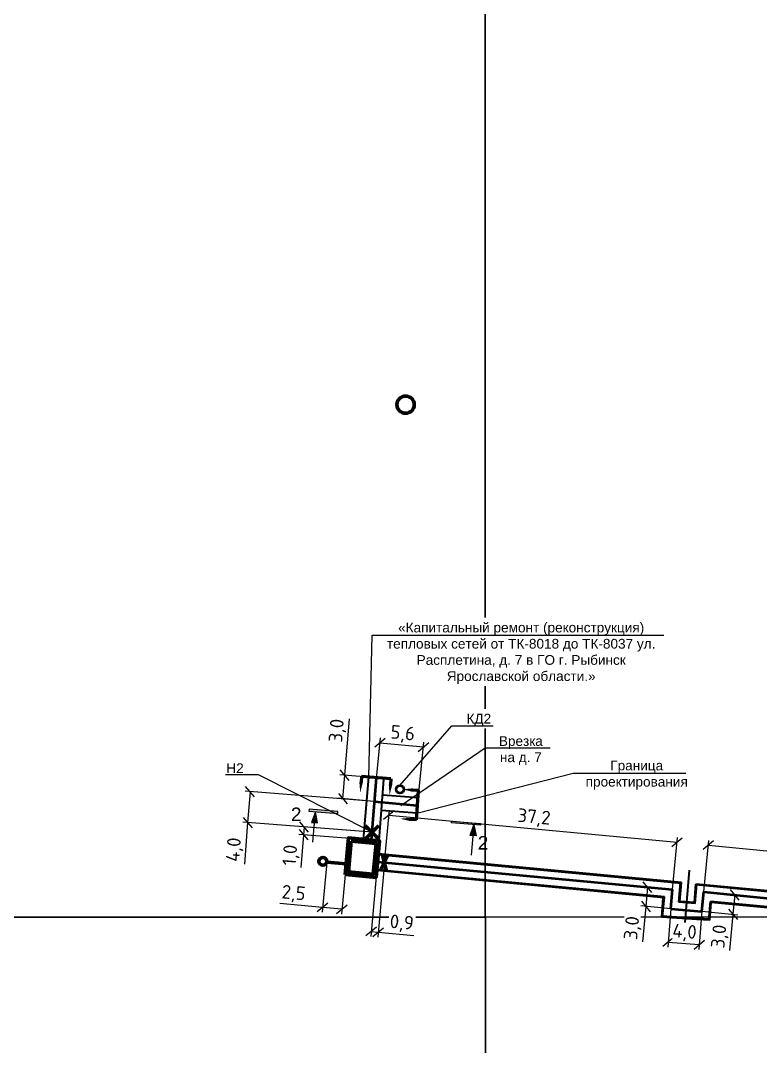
# Model space of a CAD drawing. Header units: millimetres. Extents: x 1990 to 7549, y 397 to 3825.
# Drawn here: x 3097.2 to 3287.4, y 3291.6 to 3555.4 of the extents above; entities that cross this region are included whole.
import ezdxf
from ezdxf import colors
from ezdxf.entities.mleader import LeaderData, LeaderLine
from ezdxf.math import Vec2, Vec3

# ---------------------------------------------------------------- set-up
doc = ezdxf.new("R2010")
doc.units = ezdxf.units.MM
doc.linetypes.add('ГОСТ 2.303 5', pattern=[24, 20, -1.5, 1, -1.5])
for name, color, linetype, lineweight in [('Основной', 1, 'Continuous', 60), ('Размерный', 4, 'Continuous', 30), ('Размеры на чертеже', 250, 'Continuous', 25)]:
    doc.layers.add(name, color=color, linetype=linetype, lineweight=lineweight)
doc.layers.add('Штриховка', color=7, linetype='Continuous')
doc.styles.add('-ISOCPEUR-', font='isocpeur.TTF')
doc.styles.add('GOST', font='gost.shx', dxfattribs={"oblique": 15})
doc.styles.get("Standard").update_dxf_attribs({"font": 'arial.ttf'})
doc.dimstyles.new('М 1 к 500', dxfattribs={"dimtxt": 3.5, "dimasz": 2.5, "dimexe": 1.25, "dimexo": 0, "dimtad": 1, "dimdec": 1, "dimlfac": 0.5, "dimzin": 1, "dimtxsty": 'GOST', "dimblk": 'OBLIQUE', "dimcen": 2.5, "dimclrd": 256, "dimclre": 256, "dimclrt": 256, "dimazin": 2, "dimtfac": 1, "dimtdec": 1, "dimtmove": 0, "dimatfit": 3, "dimldrblk": 'NONE', "dimfxl": 1.25, "dimlwd": -1, "dimlwe": -1, "dimarcsym": 0})
picture_1 = doc.add_image_def('image1.jpg', size_in_pixel=(3947, 3948))
picture_2 = doc.add_image_def('image2.jpg', size_in_pixel=(3947, 3947))
picture_3 = doc.add_image_def('image3.jpg', size_in_pixel=(3947, 3947))
picture_4 = doc.add_image_def('image4.jpg', size_in_pixel=(3947, 3948))

# ---------------------------------------------------------------- blocks, each defined once
blk = doc.blocks.new('_Oblique')
at = {"color": 0, "linetype": 'ByBlock', "lineweight": -2}
blk.add_line((-0.5, -0.5), (0.5, 0.5), dxfattribs=at)
blk = doc.blocks.new('*D227')
at = {"transparency": 16777216}
for p, q in [((3189, 3339.07), (3187.26, 3319.86)), ((3190.78, 3338.91), (3189.04, 3319.7)), ((3187.37, 3321.11), (3189.15, 3320.95)), ((3189.15, 3320.95), (3198.29, 3320.12))]:
    blk.add_line(p, q, dxfattribs=at)
at = {"layer": 'Defpoints', "color": 0, "lineweight": 35, "transparency": 16777216}
for p in [(3189, 3339.07), (3190.78, 3338.91), (3189.15, 3320.95)]:
    blk.add_point(p, dxfattribs=at)
at = {"transparency": 16777216, "xscale": 2.5, "yscale": 2.5, "zscale": 2.5}
for p, rotation in [((3187.37, 3321.11), 174.8246193951809), ((3189.15, 3320.95), 354.8246193951809)]:
    blk.add_blockref('_Oblique', p, dxfattribs=dict(at, rotation=rotation))
at = {"lineweight": 35, "transparency": 16777216, "insert": (3195.21, 3323.14), "char_height": 3.5, "attachment_point": 5, "rotation": 354.8246, "style": '-ISOCPEUR-', "bg_fill": 3, "box_fill_scale": 1.1, "bg_fill_color": 256, "bg_fill_true_color": 13158600, "bg_fill_transparency": 0}
blk.add_mtext('0,9', dxfattribs=at)
blk = doc.blocks.new('_None')
blk = doc.blocks.new('*D228')
at = {"transparency": 16777216}
for p, q in [((3190.77, 3338.91), (3192.04, 3352.32)), ((3191.92, 3351.07), (3265.97, 3344.1)), ((3264.83, 3331.93), (3266.09, 3345.34))]:
    blk.add_line(p, q, dxfattribs=at)
at = {"layer": 'Defpoints', "color": 0, "lineweight": 35, "transparency": 16777216}
for p in [(3265.97, 3344.1), (3190.77, 3338.91), (3264.83, 3331.93)]:
    blk.add_point(p, dxfattribs=at)
at = {"transparency": 16777216, "xscale": 2.5, "yscale": 2.5, "zscale": 2.5}
for p, rotation in [((3191.92, 3351.07), 174.6187804685476), ((3265.97, 3344.1), 354.6187804685476)]:
    blk.add_blockref('_Oblique', p, dxfattribs=dict(at, rotation=rotation))
at = {"lineweight": 35, "transparency": 16777216, "insert": (3229.2, 3350.3), "char_height": 3.5, "attachment_point": 5, "rotation": 354.6188, "style": '-ISOCPEUR-', "bg_fill": 3, "box_fill_scale": 1.1, "bg_fill_color": 256, "bg_fill_true_color": 13158600, "bg_fill_transparency": 0}
blk.add_mtext('37,2', dxfattribs=at)
blk = doc.blocks.new('*D229')
at = {"transparency": 16777216}
for p, q in [((3264.83, 3331.93), (3257.17, 3332.67)), ((3258.41, 3332.55), (3257.93, 3327.57)), ((3264.35, 3326.95), (3256.69, 3327.69)), ((3257.93, 3327.57), (3257.06, 3318.44))]:
    blk.add_line(p, q, dxfattribs=at)
at = {"layer": 'Defpoints', "color": 0, "lineweight": 35, "transparency": 16777216}
for p in [(3264.83, 3331.93), (3257.93, 3327.57), (3264.35, 3326.95)]:
    blk.add_point(p, dxfattribs=at)
at = {"transparency": 16777216, "xscale": 2.5, "yscale": 2.5, "zscale": 2.5}
for p, rotation in [((3258.41, 3332.55), 84.50096116665044), ((3257.93, 3327.57), 264.5009611666504)]:
    blk.add_blockref('_Oblique', p, dxfattribs=dict(at, rotation=rotation))
at = {"lineweight": 35, "transparency": 16777216, "insert": (3254.66, 3322.02), "char_height": 3.5, "attachment_point": 5, "rotation": 84.501, "style": '-ISOCPEUR-', "bg_fill": 3, "box_fill_scale": 1.1, "bg_fill_color": 256, "bg_fill_true_color": 13158600, "bg_fill_transparency": 0}
blk.add_mtext('3,0', dxfattribs=at)
blk = doc.blocks.new('*D230')
at = {"transparency": 16777216}
for p, q in [((3264.35, 3326.95), (3263.57, 3317.14)), ((3272.37, 3326.32), (3271.59, 3316.5)), ((3263.67, 3318.39), (3271.69, 3317.75))]:
    blk.add_line(p, q, dxfattribs=at)
at = {"layer": 'Defpoints', "color": 0, "lineweight": 35, "transparency": 16777216}
for p in [(3264.35, 3326.95), (3272.37, 3326.32)]:
    blk.add_point(p, dxfattribs=at)
at = {"transparency": 16777216, "xscale": 2.5, "yscale": 2.5, "zscale": 2.5}
for p, rotation in [((3263.67, 3318.39), 175.4632403365173), ((3271.69, 3317.75), 355.4632403365174)]:
    blk.add_blockref('_Oblique', p, dxfattribs=dict(at, rotation=rotation))
at = {"lineweight": 35, "transparency": 16777216, "insert": (3267.89, 3320.78), "char_height": 3.5, "attachment_point": 5, "rotation": 355.4632, "style": '-ISOCPEUR-', "bg_fill": 3, "box_fill_scale": 1.1, "bg_fill_color": 256, "bg_fill_true_color": 13158600, "bg_fill_transparency": 0}
blk.add_mtext('4,0', dxfattribs=at)
at = {"layer": 'Defpoints', "color": 0, "lineweight": 35, "transparency": 16777216}
blk.add_point((3271.69, 3317.75), dxfattribs=at)
blk = doc.blocks.new('*D231')
at = {"transparency": 16777216}
for p, q in [((3272.85, 3331.29), (3282.07, 3330.41)), ((3280.83, 3330.53), (3280.35, 3325.55)), ((3272.37, 3326.32), (3281.59, 3325.43)), ((3280.35, 3325.55), (3279.46, 3316.26))]:
    blk.add_line(p, q, dxfattribs=at)
at = {"layer": 'Defpoints', "color": 0, "lineweight": 35, "transparency": 16777216}
for p in [(3272.85, 3331.29), (3280.83, 3330.53), (3272.37, 3326.32)]:
    blk.add_point(p, dxfattribs=at)
at = {"transparency": 16777216, "xscale": 2.5, "yscale": 2.5, "zscale": 2.5}
for p, rotation in [((3280.83, 3330.53), 84.50096116665044), ((3280.35, 3325.55), 264.5009611666504)]:
    blk.add_blockref('_Oblique', p, dxfattribs=dict(at, rotation=rotation))
at = {"lineweight": 35, "transparency": 16777216, "insert": (3277.06, 3319.84), "char_height": 3.5, "attachment_point": 5, "rotation": 84.501, "style": '-ISOCPEUR-', "bg_fill": 3, "box_fill_scale": 1.1, "bg_fill_color": 256, "bg_fill_true_color": 13158600, "bg_fill_transparency": 0}
blk.add_mtext('3,0', dxfattribs=at)
blk = doc.blocks.new('*D232')
at = {"transparency": 16777216}
for p, q in [((3272.85, 3331.29), (3274.14, 3344.55)), ((3274.02, 3343.31), (3358.06, 3335.09)), ((3356.88, 3323.07), (3358.18, 3336.33))]:
    blk.add_line(p, q, dxfattribs=at)
at = {"layer": 'Defpoints', "color": 0, "lineweight": 35, "transparency": 16777216}
for p in [(3358.06, 3335.09), (3272.85, 3331.29), (3356.88, 3323.07)]:
    blk.add_point(p, dxfattribs=at)
at = {"transparency": 16777216, "xscale": 2.5, "yscale": 2.5, "zscale": 2.5}
for p, rotation in [((3274.02, 3343.31), 174.4135175659359), ((3358.06, 3335.09), 354.4135175659359)]:
    blk.add_blockref('_Oblique', p, dxfattribs=dict(at, rotation=rotation))
at = {"lineweight": 35, "transparency": 16777216, "insert": (3316.3, 3341.91), "char_height": 3.5, "attachment_point": 5, "rotation": 354.4135, "style": '-ISOCPEUR-', "bg_fill": 3, "box_fill_scale": 1.1, "bg_fill_color": 256, "bg_fill_true_color": 13158600, "bg_fill_transparency": 0}
blk.add_mtext('42,2', dxfattribs=at)
blk = doc.blocks.new('*D235')
at = {"transparency": 16777216}
for p, q in [((3175.93, 3338.99), (3174.73, 3326.08)), ((3180.91, 3338.53), (3179.72, 3325.61)), ((3174.85, 3327.32), (3163.85, 3328.34)), ((3179.83, 3326.86), (3174.85, 3327.32))]:
    blk.add_line(p, q, dxfattribs=at)
at = {"layer": 'Defpoints', "color": 0, "lineweight": 35, "transparency": 16777216}
for p in [(3175.93, 3338.99), (3180.91, 3338.53), (3179.83, 3326.86)]:
    blk.add_point(p, dxfattribs=at)
at = {"transparency": 16777216, "xscale": 2.5, "yscale": 2.5, "zscale": 2.5}
for p, rotation in [((3174.85, 3327.32), 174.7072263516431), ((3179.83, 3326.86), 354.7072263516431)]:
    blk.add_blockref('_Oblique', p, dxfattribs=dict(at, rotation=rotation))
at = {"lineweight": 35, "transparency": 16777216, "insert": (3167.42, 3330.74), "char_height": 3.5, "attachment_point": 5, "rotation": 354.7072, "style": '-ISOCPEUR-', "bg_fill": 3, "box_fill_scale": 1.1, "bg_fill_color": 256, "bg_fill_true_color": 13158600, "bg_fill_transparency": 0}
blk.add_mtext('2,5', dxfattribs=at)
blk = doc.blocks.new('*D483')
at = {"transparency": 16777216}
for p, q in [((3187.96, 3352.61), (3189.75, 3370.91)), ((3189.63, 3369.66), (3200.78, 3368.57)), ((3199.11, 3351.52), (3200.9, 3369.82))]:
    blk.add_line(p, q, dxfattribs=at)
at = {"layer": 'Defpoints', "color": 0, "lineweight": 35, "transparency": 16777216}
for p in [(3200.78, 3368.57), (3187.96, 3352.61), (3199.11, 3351.52)]:
    blk.add_point(p, dxfattribs=at)
at = {"transparency": 16777216, "xscale": 2.5, "yscale": 2.5, "zscale": 2.5}
for p, rotation in [((3189.63, 3369.66), 174.412696070023), ((3200.78, 3368.57), 354.4126960700229)]:
    blk.add_blockref('_Oblique', p, dxfattribs=dict(at, rotation=rotation))
at = {"lineweight": 35, "transparency": 16777216, "insert": (3195.47, 3371.83), "char_height": 3.5, "attachment_point": 5, "rotation": 354.4127, "style": '-ISOCPEUR-', "bg_fill": 3, "box_fill_scale": 1.1, "bg_fill_color": 256, "bg_fill_true_color": 13158600, "bg_fill_transparency": 0}
blk.add_mtext('5,6', dxfattribs=at)
blk = doc.blocks.new('*D484')
at = {"transparency": 16777216}
for p, q in [((3187.58, 3346.65), (3168.89, 3348.1)), ((3170.14, 3348), (3169.98, 3346.01)), ((3187.43, 3344.65), (3168.74, 3346.11)), ((3169.98, 3346.01), (3169.33, 3337.56))]:
    blk.add_line(p, q, dxfattribs=at)
at = {"layer": 'Defpoints', "color": 0, "lineweight": 35, "transparency": 16777216}
for p in [(3170.14, 3348), (3187.58, 3346.65), (3187.43, 3344.65)]:
    blk.add_point(p, dxfattribs=at)
at = {"transparency": 16777216, "xscale": 2.5, "yscale": 2.5, "zscale": 2.5}
for p, rotation in [((3170.14, 3348), 85.54912885105983), ((3169.98, 3346.01), 265.5491288510598)]:
    blk.add_blockref('_Oblique', p, dxfattribs=dict(at, rotation=rotation))
at = {"lineweight": 35, "transparency": 16777216, "insert": (3166.84, 3340.75), "char_height": 3.5, "attachment_point": 5, "rotation": 85.5491, "style": '-ISOCPEUR-', "bg_fill": 3, "box_fill_scale": 1.1, "bg_fill_color": 256, "bg_fill_true_color": 13158600, "bg_fill_transparency": 0}
blk.add_mtext('1,0', dxfattribs=at)
blk = doc.blocks.new('*D485')
at = {"transparency": 16777216}
for p, q in [((3180.57, 3361.32), (3181.78, 3375.85)), ((3188.67, 3360.65), (3179.33, 3361.42)), ((3180.07, 3355.27), (3180.57, 3361.32)), ((3188.17, 3354.6), (3178.83, 3355.38))]:
    blk.add_line(p, q, dxfattribs=at)
at = {"layer": 'Defpoints', "color": 0, "lineweight": 35, "transparency": 16777216}
for p in [(3180.57, 3361.32), (3188.67, 3360.65), (3188.17, 3354.6)]:
    blk.add_point(p, dxfattribs=at)
at = {"transparency": 16777216, "xscale": 2.5, "yscale": 2.5, "zscale": 2.5}
for p, rotation in [((3180.57, 3361.32), 85.24744709973116), ((3180.07, 3355.27), 265.2474470997311)]:
    blk.add_blockref('_Oblique', p, dxfattribs=dict(at, rotation=rotation))
at = {"lineweight": 35, "transparency": 16777216, "insert": (3178.79, 3372.75), "char_height": 3.5, "attachment_point": 5, "rotation": 85.2474, "style": '-ISOCPEUR-', "bg_fill": 3, "box_fill_scale": 1.1, "bg_fill_color": 256, "bg_fill_true_color": 13158600, "bg_fill_transparency": 0}
blk.add_mtext('3,0', dxfattribs=at)
blk = doc.blocks.new('*D486')
at = {"transparency": 16777216}
for p, q in [((3188.2, 3354.6), (3154.99, 3357.18)), ((3156.23, 3357.08), (3155.62, 3349.13)), ((3187.58, 3346.65), (3154.37, 3349.23)), ((3155.62, 3349.13), (3154.78, 3338.44))]:
    blk.add_line(p, q, dxfattribs=at)
at = {"layer": 'Defpoints', "color": 0, "lineweight": 35, "transparency": 16777216}
for p in [(3188.2, 3354.6), (3155.62, 3349.13), (3187.58, 3346.65)]:
    blk.add_point(p, dxfattribs=at)
at = {"transparency": 16777216, "xscale": 2.5, "yscale": 2.5, "zscale": 2.5}
for p, rotation in [((3156.23, 3357.08), 85.55680989347819), ((3155.62, 3349.13), 265.5568098934782)]:
    blk.add_blockref('_Oblique', p, dxfattribs=dict(at, rotation=rotation))
at = {"lineweight": 35, "transparency": 16777216, "insert": (3152.34, 3342.16), "char_height": 3.5, "attachment_point": 5, "rotation": 85.5568, "style": '-ISOCPEUR-', "bg_fill": 3, "box_fill_scale": 1.1, "bg_fill_color": 256, "bg_fill_true_color": 13158600, "bg_fill_transparency": 0}
blk.add_mtext('4,0', dxfattribs=at)
blk = doc.blocks.new('направление')
at = {"layer": 'Размеры на чертеже'}
h = blk.add_hatch(color=256, dxfattribs=at)
h.dxf.hatch_style = 1
h.paths.add_polyline_path([(0, 0), (-3.75, 1.04), (-3.75, -1.03)])
blk.add_line((-10.5, 0), (-2.5, 0), dxfattribs=at)
blk.add_lwpolyline([(0, 0), (-3.75, 1.04), (-3.75, -1.03)], close=True, dxfattribs=at)
blk = doc.blocks.new('*U502')
at = {"layer": 'Штриховка', "true_color": 0x000000}
h = blk.add_hatch(color=18, dxfattribs=at)
h.dxf.hatch_style = 1
h.paths.add_polyline_path([(-2.574, 0.023), (-2.574, 0.002), (-2.242, 0.002), (-2.242, 0.023)])
h = blk.add_hatch(color=18, dxfattribs=at)
h.dxf.hatch_style = 1
h.paths.add_polyline_path([(-0.93, 0.023), (-0.93, 0.001), (-0.598, 0.001), (-0.598, 0.023)])
at = {"layer": 'Штриховка', "color": 18, "true_color": 0x000000}
for points in [[(-2.242, 0.002), (-2.242, 0.023), (-2.574, 0.023), (-2.574, 0.002)], [(-0.93, 0.001), (-0.93, 0.023), (-0.598, 0.023), (-0.598, 0.001)]]:
    blk.add_lwpolyline(points, close=True, dxfattribs=at)
at = {"layer": 'Размеры на чертеже', "yscale": 0.03333333333333333, "zscale": 0.03333333333333333}
for p, xscale, rotation in [((-2.5, 0), 0.03333333333333333, 89.99999999993935), ((-0.672, 0), -0.03333333333333333, 270.0000000000607)]:
    blk.add_blockref('направление', p, dxfattribs=dict(at, xscale=xscale, rotation=rotation))

msp = doc.modelspace()

# ---------------------------------------------------------------- linework, layer by layer
at = {"color": 18, "lineweight": 35, "true_color": 0x000000}
msp.add_line((3189.19, 3341.155), (3188.791, 3336.85), dxfattribs=at)
at = {"color": 5, "lineweight": 35}
for p, q in [((3267.094, 3333.452), (3189.161, 3340.841)), ((3267.114, 3333.692), (3189.183, 3341.08)), ((3262.711, 3330.011), (3188.807, 3337.018)), ((3262.691, 3329.768), (3188.784, 3336.776)), ((3266.451, 3328.652), (3266.874, 3333.715)), ((3266.711, 3328.876), (3267.114, 3333.692)), ((3270.428, 3328.628), (3270.816, 3333.341)), ((3270.644, 3328.372), (3271.058, 3333.318)), ((3358.976, 3324.741), (3270.796, 3333.101)), ((3359.239, 3325.008), (3270.816, 3333.341)), ((3262.036, 3324.855), (3262.449, 3329.791)), ((3262.279, 3324.838), (3262.711, 3330.011)), ((3270.644, 3328.372), (3266.451, 3328.652)), ((3270.428, 3328.628), (3266.711, 3328.876)), ((3274.136, 3324.047), (3274.541, 3328.889)), ((3274.376, 3324.031), (3274.76, 3328.626)), ((3354.833, 3321.283), (3274.541, 3328.889)), ((3354.57, 3321.06), (3274.76, 3328.624)), ((3271.098, 3324.25), (3262.036, 3324.855)), ((3271.114, 3324.493), (3262.056, 3325.097)), ((3274.376, 3324.031), (3271.098, 3324.25)), ((3274.396, 3324.274), (3271.114, 3324.493))]:
    msp.add_line(p, q, dxfattribs=at)
at = {"color": 1, "lineweight": 70}
for points in [[(3180.658, 3335.778), (3188.624, 3335.04), (3189.496, 3344.46), (3181.53, 3345.198)], [(3182.253, 3344.327), (3188.626, 3343.737), (3187.901, 3335.911), (3181.528, 3336.501)]]:
    msp.add_lwpolyline(points, close=True, dxfattribs=at)
for centre, radius in [((3196.218, 3456.587), 2.218), ((3174.946, 3339.173), 1)]:
    msp.add_circle(centre, radius, dxfattribs=at)
at = {"layer": 'Основной', "color": 1, "lineweight": 50}
for p, q in [((3188.997, 3339.074), (3264.828, 3331.931)), ((3264.349, 3326.954), (3264.828, 3331.931)), ((3272.366, 3326.318), (3272.845, 3331.295)), ((3272.845, 3331.295), (3356.883, 3323.075)), ((3264.349, 3326.954), (3272.366, 3326.318))]:
    msp.add_line(p, q, dxfattribs=at)

# ---------------------------------------------------------------- pictures from other files: only their frames are drawn
image = msp.add_image(picture_1, insert=(2716.645, 3324.785), size_in_units=(499.995, 500.122))
image.dxf.flags = 7
image = msp.add_image(picture_2, insert=(3216.64, 3324.785), size_in_units=(499.995, 499.995))
image.dxf.flags = 7
image = msp.add_image(picture_3, insert=(2716.772, 2824.79), size_in_units=(499.995, 499.995))
image.dxf.flags = 7
image = msp.add_image(picture_4, insert=(3216.767, 2824.79), size_in_units=(499.995, 500.122))
image.dxf.flags = 7

# ---------------------------------------------------------------- next in the draw order: dimensions: what is measured, and where the dimension line sits
at = {"color": 18, "lineweight": 35, "true_color": 0x000000}
for base, p1, p2, angle, picture, middle in [((3179.831, 3326.858), (3175.929, 3338.989), (3180.912, 3338.527), 354.70723, '*D235', (3167.169, 3328.031)), ((3189.15, 3320.948), (3188.997, 3339.074), (3190.778, 3338.913), 354.82462, '*D227', (3194.964, 3320.421))]:
    dim = msp.add_linear_dim(base=base, p1=p1, p2=p2, angle=angle, dimstyle='М 1 к 500', override={"dimtxsty": '-ISOCPEUR-', "dimtfill": 1}, dxfattribs=at)
    dim.commit()
    dim.dimension.update_dxf_attribs({"geometry": picture, "text_midpoint": middle, "dimtype": 161})

# ---------------------------------------------------------------- next in the draw order: linework, layer by layer
at = {"color": 1, "lineweight": 70}
for p, q in [((3189.804, 3337), (3191.664, 3340.684)), ((3190.317, 3340.809), (3191.261, 3336.865)), ((3175.929, 3338.989), (3180.912, 3338.527))]:
    msp.add_line(p, q, dxfattribs=at)

# ---------------------------------------------------------------- next in the draw order: dimensions: what is measured, and where the dimension line sits
at = {"color": 18, "lineweight": 35, "true_color": 0x000000}
dim = msp.add_aligned_dim(p1=(3190.773, 3338.907), p2=(3264.828, 3331.931), distance=12.218, dimstyle='М 1 к 500', override={"dimtxsty": '-ISOCPEUR-', "dimtfill": 1}, dxfattribs=at)
dim.commit()
dim.dimension.update_dxf_attribs({"geometry": '*D228', "text_midpoint": (3229.202, 3350.296)})

# ---------------------------------------------------------------- next in the draw order: linework, layer by layer
at = {"color": 5, "lineweight": 35}
msp.add_line((3189.423, 3344.496), (3190.647, 3360.224), dxfattribs=at)
at = {"color": 2, "linetype": 'ГОСТ 2.303 5', "lineweight": 25}
msp.add_line((3199.11, 3351.52), (3195.659, 3351.789), dxfattribs=at)
at = {"lineweight": 60}
msp.add_line((3198.991, 3349.82), (3197.458, 3349.936), dxfattribs=at)
at = {"layer": 'Основной'}
for points in [[(3185.816, 3348.413), (3189.352, 3344.878)], [(3185.816, 3344.878), (3189.352, 3348.413)]]:
    msp.add_lwpolyline(points, dxfattribs=at)

# ---------------------------------------------------------------- next in the draw order: texts
at = {"color": 18, "lineweight": 35, "true_color": 0x000000, "insert": (3214.755, 3345.679), "char_height": 3.5, "width": 1.71523, "attachment_point": 1}
msp.add_mtext('2', dxfattribs=at)

# ---------------------------------------------------------------- next in the draw order: dimensions: what is measured, and where the dimension line sits
at = {"color": 18, "lineweight": 35, "true_color": 0x000000}
dim = msp.add_aligned_dim(p1=(3264.828, 3331.931), p2=(3264.349, 3326.954), distance=-6.444, text='3,0', dimstyle='М 1 к 500', override={"dimtxsty": '-ISOCPEUR-', "dimtfill": 1}, dxfattribs=at)
dim.commit()
dim.dimension.update_dxf_attribs({"geometry": '*D229', "text_midpoint": (3254.663, 3322.022)})

# ---------------------------------------------------------------- next in the draw order: leaders
ml = msp.add_multileader_mtext('Standard', dxfattribs=at)
ml.set_content('Врезка \\Pна д. 7', color=(0, 0, 0))
ml.set_leader_properties()
ml.set_arrow_properties(name='NONE')
ml.build(insert=Vec2(0, 0))
ml.multileader.update_dxf_attribs({"text_left_attachment_type": 6, "text_right_attachment_type": 6, "dogleg_length": 2, "arrow_head_size": 2.5})
ctx = ml.context
ctx.base_point, ctx.char_height, ctx.arrow_head_size, ctx.plane_origin = Vec3(3218.64, 3368.347), 2.5, 2.5, Vec3(3194.043, 3352.169)
ctx.left_attachment, ctx.right_attachment, ctx.text_align_type = 6, 6, 1
notes = []
notes.append((ctx, [(0, (1, 1, 0), (3216.64, 3368.347), (1, 0), 2, [(0, [(3195.009, 3353.519)], 0, [])])]))
ctx.mtext.insert, ctx.mtext.alignment, ctx.mtext.flow_direction = Vec3(3225.828, 3371.347), 2, 5
ctx.mtext.has_bg_fill, ctx.mtext.bg_color, ctx.mtext.bg_scale_factor, ctx.mtext.bg_transparency, ctx.mtext.use_window_bg_color = 1, -1027028792, 1.5, 0, 1
for ctx, leaders in notes:
    for number, flags, end, landing, length, lines in leaders:
        leader = LeaderData()
        leader.index, (leader.has_last_leader_line, leader.has_dogleg_vector, leader.attachment_direction) = number, flags
        leader.last_leader_point, leader.dogleg_vector, leader.dogleg_length = Vec3(end), Vec3(landing), length
        for number, points, colour, breaks in lines:
            line = LeaderLine()
            line.index, line.vertices, line.color, line.breaks = number, Vec3.list(points), colors.encode_raw_color(colour), breaks
            leader.lines.append(line)
        ctx.leaders.append(leader)

# ---------------------------------------------------------------- next in the draw order: linework, layer by layer
at = {"color": 5, "lineweight": 35}
for p, q in [((3199.42, 3355.507), (3190.335, 3356.214)), ((3199.109, 3351.519), (3190.024, 3352.226))]:
    msp.add_line(p, q, dxfattribs=at)

# ---------------------------------------------------------------- next in the draw order: dimensions: what is measured, and where the dimension line sits
at = {"color": 18, "lineweight": 35, "true_color": 0x000000}
dim = msp.add_aligned_dim(p1=(3264.349, 3326.954), p2=(3272.366, 3326.318), distance=-8.595, dimstyle='М 1 к 500', override={"dimtxsty": '-ISOCPEUR-', "dimtfill": 1}, dxfattribs=at)
dim.commit()
dim.dimension.update_dxf_attribs({"geometry": '*D230', "text_midpoint": (3267.893, 3320.784)})

# ---------------------------------------------------------------- next in the draw order: leaders
ml = msp.add_multileader_mtext('Standard', dxfattribs=at)
ml.set_content('КД2', color=(0, 0, 0))
ml.set_leader_properties()
ml.set_arrow_properties(name='NONE')
ml.build(insert=Vec2(0, 0))
ml.multileader.update_dxf_attribs({"text_left_attachment_type": 6, "text_right_attachment_type": 6, "dogleg_length": 2, "arrow_head_size": 2.5})
ctx = ml.context
ctx.base_point, ctx.char_height, ctx.arrow_head_size, ctx.plane_origin = Vec3(3210.085, 3374.024), 2.5, 2.5, Vec3(3194.757, 3357.675)
ctx.left_attachment, ctx.right_attachment, ctx.text_align_type = 6, 6, 1
notes = []
notes.append((ctx, [(1, (1, 1, 0), (3208.085, 3374.024), (1, 0), 2, [(0, [(3194.757, 3358.675)], 0, [])])]))
ctx.mtext.insert, ctx.mtext.alignment, ctx.mtext.flow_direction = Vec3(3215.027, 3377.108), 2, 5
ctx.mtext.has_bg_fill, ctx.mtext.bg_color, ctx.mtext.bg_scale_factor, ctx.mtext.bg_transparency, ctx.mtext.use_window_bg_color = 1, -1027028792, 1.5, 0, 1
ml = msp.add_multileader_mtext('Standard', dxfattribs=at)
ml.set_content('Н2', color=(0, 0, 0))
ml.set_leader_properties()
ml.set_arrow_properties(name='NONE')
ml.build(insert=Vec2(0, 0))
ml.multileader.update_dxf_attribs({"text_left_attachment_type": 6, "text_right_attachment_type": 6, "dogleg_length": 2, "arrow_head_size": 2.5})
ctx = ml.context
ctx.base_point, ctx.char_height, ctx.arrow_head_size, ctx.plane_origin = Vec3(3148.371, 3361.376), 2.5, 2.5, Vec3(3187.413, 3346.883)
ctx.left_attachment, ctx.right_attachment, ctx.text_align_type = 6, 6, 1
notes.append((ctx, [(0, (1, 1, 0), (3158.372, 3361.376), (-1, 0), 2, [(0, [(3187.584, 3346.645)], 0, [])])]))
ctx.mtext.insert, ctx.mtext.alignment, ctx.mtext.flow_direction = Vec3(3152.372, 3364.376), 2, 5
ctx.mtext.has_bg_fill, ctx.mtext.bg_color, ctx.mtext.bg_scale_factor, ctx.mtext.bg_transparency, ctx.mtext.use_window_bg_color = 1, -1027028792, 1.5, 0, 1
for ctx, leaders in notes:
    for number, flags, end, landing, length, lines in leaders:
        leader = LeaderData()
        leader.index, (leader.has_last_leader_line, leader.has_dogleg_vector, leader.attachment_direction) = number, flags
        leader.last_leader_point, leader.dogleg_vector, leader.dogleg_length = Vec3(end), Vec3(landing), length
        for number, points, colour, breaks in lines:
            line = LeaderLine()
            line.index, line.vertices, line.color, line.breaks = number, Vec3.list(points), colors.encode_raw_color(colour), breaks
            leader.lines.append(line)
        ctx.leaders.append(leader)

# ---------------------------------------------------------------- next in the draw order: linework, layer by layer
at = {"color": 5, "lineweight": 35}
msp.add_line((3185.435, 3344.807), (3186.765, 3360.805), dxfattribs=at)
at = {"color": 18, "lineweight": 35, "true_color": 0x000000}
msp.add_line((3268.046, 3323.43), (3269.164, 3336.942), dxfattribs=at)
at = {"lineweight": 50}
msp.add_circle((3194.757, 3357.675), 1, dxfattribs=at)
at = {"layer": 'Основной', "color": 1, "lineweight": 50}
msp.add_line((3187.429, 3344.651), (3188.758, 3360.639), dxfattribs=at)

# ---------------------------------------------------------------- next in the draw order: dimensions: what is measured, and where the dimension line sits
at = {"color": 18, "lineweight": 35, "true_color": 0x000000}
dim = msp.add_linear_dim(base=(3280.829, 3330.526), p1=(3272.366, 3326.318), p2=(3272.845, 3331.295), angle=84.50096, text='3,0', dimstyle='М 1 к 500', override={"dimtxsty": '-ISOCPEUR-', "dimtfill": 1}, dxfattribs=at)
dim.commit()
dim.dimension.update_dxf_attribs({"geometry": '*D231', "text_midpoint": (3279.776, 3319.58), "dimtype": 161})

# ---------------------------------------------------------------- next in the draw order: leaders
ml = msp.add_multileader_mtext('Standard', dxfattribs=at)
ml.set_content('Граница \\Pпроектирования', color=(0, 0, 0))
ml.set_leader_properties()
ml.set_arrow_properties(name='NONE')
ml.build(insert=Vec2(0, 0))
ml.multileader.update_dxf_attribs({"text_left_attachment_type": 6, "text_right_attachment_type": 6, "dogleg_length": 2, "arrow_head_size": 2.5})
ctx = ml.context
ctx.base_point, ctx.char_height, ctx.arrow_head_size, ctx.plane_origin = Vec3(3241.239, 3361.813), 2.5, 2.5, Vec3(3199.11, 3351.52)
ctx.left_attachment, ctx.right_attachment, ctx.text_align_type = 6, 6, 1
notes = []
notes.append((ctx, [(1, (1, 1, 0), (3239.239, 3361.813), (1, 0), 2, [(0, [(3199.11, 3351.52)], 0, [])])]))
ctx.mtext.insert, ctx.mtext.width, ctx.mtext.alignment, ctx.mtext.flow_direction = Vec3(3255.614, 3365.063), 24.75, 2, 5
ctx.mtext.has_bg_fill, ctx.mtext.bg_color, ctx.mtext.bg_scale_factor, ctx.mtext.bg_transparency, ctx.mtext.use_window_bg_color = 1, -1027028792, 1.5, 0, 1
for ctx, leaders in notes:
    for number, flags, end, landing, length, lines in leaders:
        leader = LeaderData()
        leader.index, (leader.has_last_leader_line, leader.has_dogleg_vector, leader.attachment_direction) = number, flags
        leader.last_leader_point, leader.dogleg_vector, leader.dogleg_length = Vec3(end), Vec3(landing), length
        for number, points, colour, breaks in lines:
            line = LeaderLine()
            line.index, line.vertices, line.color, line.breaks = number, Vec3.list(points), colors.encode_raw_color(colour), breaks
            leader.lines.append(line)
        ctx.leaders.append(leader)

# ---------------------------------------------------------------- next in the draw order: dimensions: what is measured, and where the dimension line sits
for base, p1, p2, angle, picture, middle in [((3180.575, 3361.319), (3188.171, 3354.599), (3188.673, 3360.646), 85.24745, '*D485', (3181.506, 3372.52)), ((3170.139, 3348.003), (3187.429, 3344.651), (3187.584, 3346.645), 85.54913, '*D484', (3169.558, 3340.538))]:
    dim = msp.add_linear_dim(base=base, p1=p1, p2=p2, angle=angle, dimstyle='М 1 к 500', override={"dimtxsty": '-ISOCPEUR-', "dimtfill": 1}, dxfattribs=at)
    dim.commit()
    dim.dimension.update_dxf_attribs({"geometry": picture, "text_midpoint": middle, "dimtype": 161})
dim = msp.add_aligned_dim(p1=(3272.845, 3331.295), p2=(3356.883, 3323.075), distance=12.071, dimstyle='М 1 к 500', override={"dimtxsty": '-ISOCPEUR-', "dimtfill": 1}, dxfattribs=at)
dim.commit()
dim.dimension.update_dxf_attribs({"geometry": '*D232', "text_midpoint": (3316.305, 3341.91)})

# ---------------------------------------------------------------- next in the draw order: dimensions: what is measured, and where the dimension line sits
dim = msp.add_linear_dim(base=(3155.615, 3349.13), p1=(3188.202, 3354.597), p2=(3187.584, 3346.645), angle=265.55681, dimstyle='М 1 к 500', override={"dimtxsty": '-ISOCPEUR-', "dimtfill": 1}, dxfattribs=at)
dim.commit()
dim.dimension.update_dxf_attribs({"geometry": '*D486', "text_midpoint": (3155.057, 3341.944), "dimtype": 161})

# ---------------------------------------------------------------- next in the draw order: linework, layer by layer
at = {"lineweight": 60}
msp.add_line((3184.897, 3360.962), (3184.771, 3359.429), dxfattribs=at)
at = {"layer": 'Размерный', "color": 7, "lineweight": 30}
msp.add_solid([(3185.209, 3359.393), (3184.556, 3356.804), (3184.334, 3359.465)], dxfattribs=at)

# ---------------------------------------------------------------- next in the draw order: texts
at = {"color": 18, "lineweight": 35, "true_color": 0x000000, "insert": (3166.738, 3353.004), "char_height": 3.5, "width": 1.71523, "attachment_point": 1}
msp.add_mtext('2', dxfattribs=at)

# ---------------------------------------------------------------- next in the draw order: dimensions: what is measured, and where the dimension line sits
at = {"color": 18, "lineweight": 35, "true_color": 0x000000}
dim = msp.add_linear_dim(base=(3200.778, 3368.573), p1=(3187.964, 3352.611), p2=(3199.11, 3351.52), angle=354.4127, dimstyle='М 1 к 500', override={"dimtxsty": '-ISOCPEUR-', "dimtfill": 1}, dxfattribs=at)
dim.commit()
dim.dimension.update_dxf_attribs({"geometry": '*D483', "text_midpoint": (3195.205, 3369.118), "dimtype": 161})

# ---------------------------------------------------------------- next in the draw order: linework, layer by layer
at = {"lineweight": 60}
for p, q in [((3192.45, 3360.343), (3184.897, 3360.962)), ((3192.45, 3360.343), (3192.325, 3358.81)), ((3199.564, 3357.377), (3198.03, 3357.494)), ((3198.991, 3349.82), (3199.564, 3357.377))]:
    msp.add_line(p, q, dxfattribs=at)
at = {"layer": 'Основной', "color": 1, "lineweight": 50}
msp.add_line((3188.202, 3354.597), (3199.265, 3353.514), dxfattribs=at)
at = {"layer": 'Размерный', "color": 7, "lineweight": 30}
for points in [[(3192.762, 3358.774), (3192.11, 3356.185), (3191.887, 3358.846)], [(3197.997, 3357.056), (3195.404, 3357.692), (3198.063, 3357.931)], [(3197.424, 3349.499), (3194.832, 3350.135), (3197.491, 3350.374)]]:
    msp.add_solid(points, dxfattribs=at)

# ---------------------------------------------------------------- next in the draw order: block references
at = {"layer": 'Размеры на чертеже', "xscale": -22.37934226584122, "yscale": 22.37934226584122, "zscale": 22.37934226584122, "rotation": 355.2942748270268}
msp.add_blockref('*U502', (3158.026, 3353.145), dxfattribs=at)

# ---------------------------------------------------------------- next in the draw order: leaders
at = {"color": 18, "lineweight": 35, "true_color": 0x000000}
ml = msp.add_multileader_mtext('Standard', dxfattribs=at)
ml.set_content('«Капитальный ремонт (реконструкция) тепловых сетей от ТК-8018 до ТК-8037 ул. Расплетина, д. 7 в ГО г. Рыбинск Ярославской области.»', color=(0, 0, 0))
ml.set_leader_properties()
ml.set_arrow_properties(name='NONE')
ml.build(insert=Vec2(0, 0))
ml.multileader.update_dxf_attribs({"text_left_attachment_type": 6, "text_right_attachment_type": 6, "dogleg_length": 2, "arrow_head_size": 2.5})
ctx = ml.context
ctx.base_point, ctx.char_height, ctx.arrow_head_size, ctx.plane_origin = Vec3(3189.599, 3397.343), 2.5, 2.5, Vec3(3186.051, 3354.299)
ctx.left_attachment, ctx.right_attachment, ctx.text_align_type = 6, 6, 1
notes = []
notes.append((ctx, [(0, (1, 1, 0), (3187.599, 3397.343), (1, 0), 2, [(0, [(3186.765, 3360.805)], 0, [])])]))
ctx.mtext.insert, ctx.mtext.width, ctx.mtext.alignment, ctx.mtext.flow_direction = Vec3(3225.918, 3400.537), 70.2798, 2, 5
ctx.mtext.has_bg_fill, ctx.mtext.bg_color, ctx.mtext.bg_scale_factor, ctx.mtext.bg_transparency, ctx.mtext.use_window_bg_color = 1, -1027028792, 1.5, 0, 1
for ctx, leaders in notes:
    for number, flags, end, landing, length, lines in leaders:
        leader = LeaderData()
        leader.index, (leader.has_last_leader_line, leader.has_dogleg_vector, leader.attachment_direction) = number, flags
        leader.last_leader_point, leader.dogleg_vector, leader.dogleg_length = Vec3(end), Vec3(landing), length
        for number, points, colour, breaks in lines:
            line = LeaderLine()
            line.index, line.vertices, line.color, line.breaks = number, Vec3.list(points), colors.encode_raw_color(colour), breaks
            leader.lines.append(line)
        ctx.leaders.append(leader)

doc.saveas('drawing.dxf')
